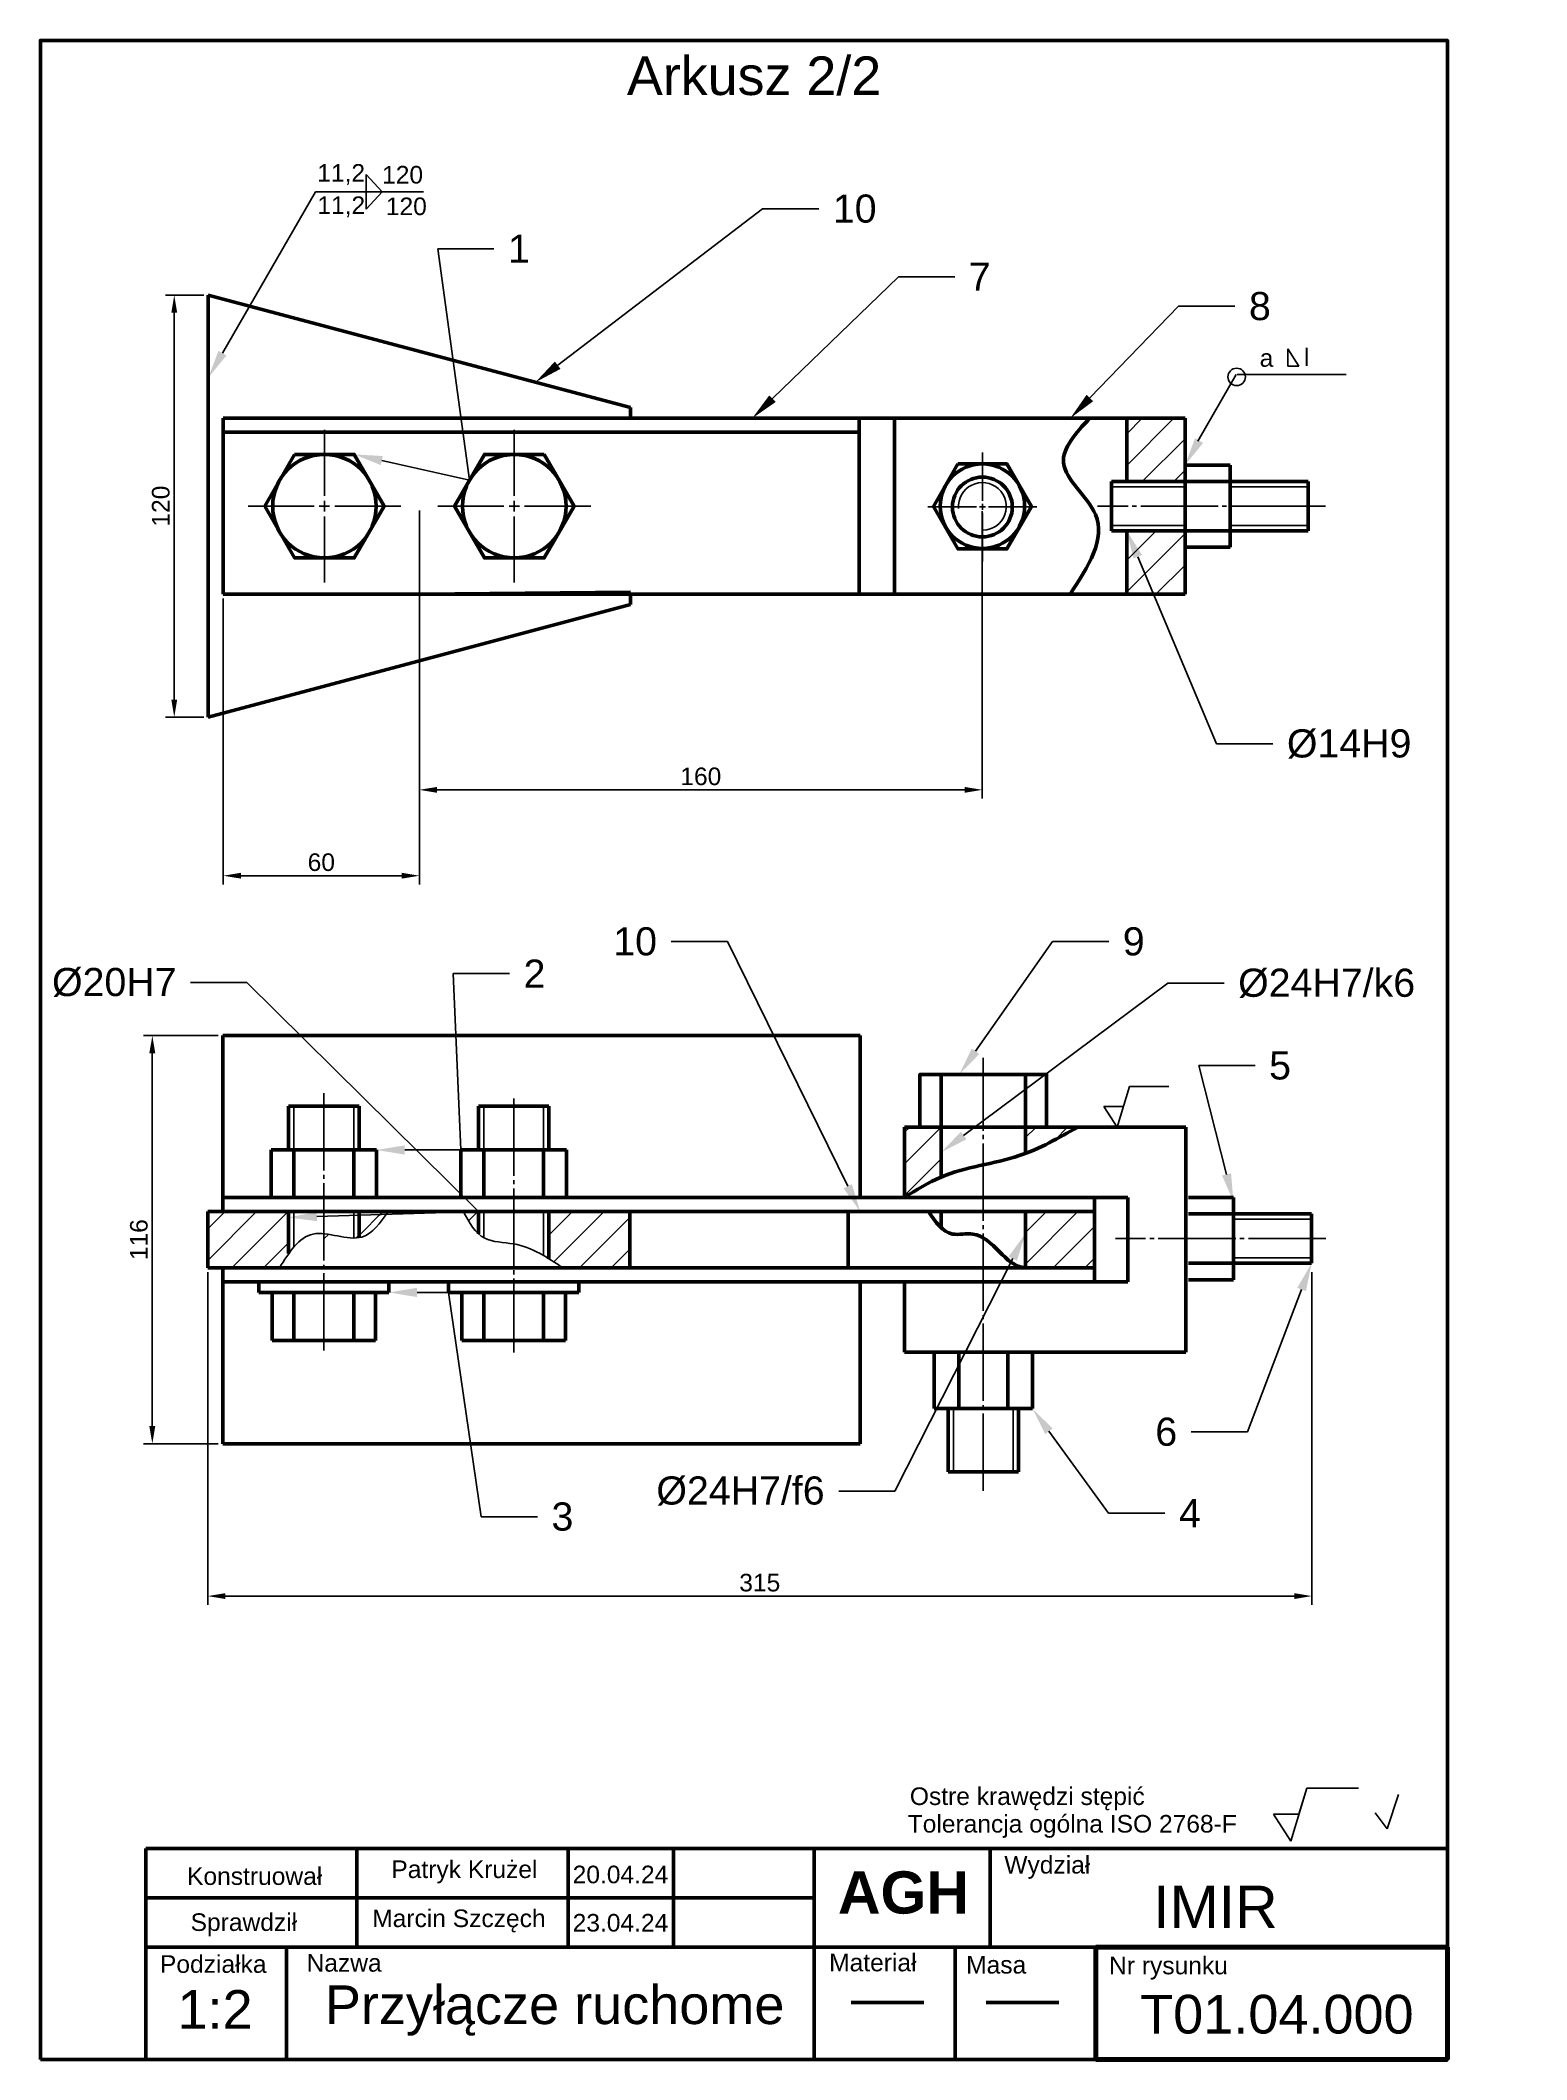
# Paper-space layout 'Układ2' of a CAD drawing. Header units: millimetres. Extents: x 5 to 216, y 5 to 292.
import ezdxf
from ezdxf import colors
from ezdxf.entities.mleader import LeaderData, LeaderLine
from ezdxf.math import Vec2, Vec3

# ---------------------------------------------------------------- set-up
doc = ezdxf.new("R2010")
doc.units = ezdxf.units.MM
doc.linetypes.add('CENTER2', pattern=[28.575, 19.05, -3.175, 3.175, -3.175])
doc.linetypes.add('JIS_08_11', pattern=[12.8, 11, -0.6, 0.6, -0.6])
doc.layers.get('0').update_dxf_attribs({"lineweight": 80})
doc.layers.add('cienka', color=7, linetype='Continuous', lineweight=25)
doc.layers.add('gruba', color=7, linetype='Continuous', lineweight=50)
doc.layers.add('kreska', color=7, linetype='JIS_08_11', plot=False)
doc.layers.add('PDF _Tekst', color=7, linetype='Continuous')
doc.styles.add('PDF F1', font='arial.ttf')
doc.styles.get("Standard").update_dxf_attribs({"font": 'arial.ttf'})
doc.dimstyles.new('ISO-25', dxfattribs={"dimtxt": 2.5, "dimasz": 2.5, "dimexe": 1.25, "dimexo": 0.625, "dimtad": 1, "dimtxsty": 'Standard', "dimcen": 2.5, "dimadec": 0, "dimazin": 0, "dimtfac": 1, "dimtmove": 0, "dimatfit": 3, "dimfxl": 1, "dimarcsym": 0})

# ---------------------------------------------------------------- blocks, each defined once
blk = doc.blocks.new('*D1')
at = {"layer": 'cienka', "color": 0, "lineweight": -2, "transparency": 16777216}
for p, q in [((28.24, 255.8), (22.78, 255.8)), ((24.03, 253.3), (24.03, 198.3)), ((28.24, 195.8), (22.78, 195.8))]:
    blk.add_line(p, q, dxfattribs=at)
at = {"layer": 'cienka', "color": 0, "transparency": 16777216}
for points in [[(23.61, 253.3), (24.44, 253.3), (24.03, 255.8)], [(23.61, 198.3), (24.44, 198.3), (24.03, 195.8)]]:
    blk.add_solid(points, dxfattribs=at)
at = {"layer": 'Defpoints', "color": 0, "transparency": 16777216}
for p in [(28.87, 255.8), (24.03, 195.8), (28.87, 195.8)]:
    blk.add_point(p, dxfattribs=at)
at = {"layer": 'cienka', "color": 0, "transparency": 16777216, "insert": (22.12, 225.8), "char_height": 2.5, "attachment_point": 5, "rotation": 90}
blk.add_mtext('120', dxfattribs=at)
blk = doc.blocks.new('*U3')
at = {"layer": 'kreska', "color": 0, "linetype": 'CENTER2', "transparency": 16777216}
for p, q in [((0, 1.47), (0, 10.86)), ((-10.86, 0), (-1.47, 0)), ((1.47, 0), (10.86, 0)), ((0, -10.86), (0, -1.47))]:
    blk.add_line(p, q, dxfattribs=at)
at = {"layer": 'kreska', "color": 0, "linetype": 'Continuous', "transparency": 16777216}
for p, q in [((-0.74, 0), (0.74, 0)), ((0, -0.74), (0, 0.74))]:
    blk.add_line(p, q, dxfattribs=at)
blk = doc.blocks.new('*U4')
at = {"layer": 'kreska', "color": 0, "linetype": 'CENTER2', "transparency": 16777216}
for p, q in [((0, 1.47), (0, 10.86)), ((-10.86, 0), (-1.47, 0)), ((1.47, 0), (10.86, 0)), ((0, -10.86), (0, -1.47))]:
    blk.add_line(p, q, dxfattribs=at)
at = {"layer": 'kreska', "color": 0, "linetype": 'Continuous', "transparency": 16777216}
for p, q in [((-0.74, 0), (0.74, 0)), ((0, -0.74), (0, 0.74))]:
    blk.add_line(p, q, dxfattribs=at)
blk = doc.blocks.new('*U5')
at = {"layer": 'kreska', "color": 0, "linetype": 'CENTER2', "transparency": 16777216}
for p, q in [((0, 0.85), (0, 7.75)), ((-7.75, 0), (-0.85, 0)), ((0.85, 0), (7.75, 0)), ((0, -7.75), (0, -0.85))]:
    blk.add_line(p, q, dxfattribs=at)
at = {"layer": 'kreska', "color": 0, "linetype": 'Continuous', "transparency": 16777216}
for p, q in [((-0.425, 0), (0.425, 0)), ((0, -0.425), (0, 0.425))]:
    blk.add_line(p, q, dxfattribs=at)
blk = doc.blocks.new('*D14')
at = {"layer": 'cienka', "color": 0, "lineweight": -2, "transparency": 16777216}
for p, q in [((58.87, 225.08), (58.87, 172.02)), ((31, 212.67), (31, 172.02)), ((33.5, 173.27), (56.37, 173.27))]:
    blk.add_line(p, q, dxfattribs=at)
at = {"layer": 'cienka', "color": 0, "transparency": 16777216}
for points in [[(33.5, 173.69), (33.5, 172.86), (31, 173.27)], [(56.37, 173.69), (56.37, 172.86), (58.87, 173.27)]]:
    blk.add_solid(points, dxfattribs=at)
at = {"layer": 'Defpoints', "color": 0, "transparency": 16777216}
for p in [(58.87, 225.7), (31, 213.3), (58.87, 173.27)]:
    blk.add_point(p, dxfattribs=at)
at = {"layer": 'cienka', "color": 0, "transparency": 16777216, "insert": (44.93, 175.18), "char_height": 2.5, "attachment_point": 5}
blk.add_mtext('60', dxfattribs=at)
blk = doc.blocks.new('*D15')
at = {"layer": 'cienka', "color": 0, "lineweight": -2, "transparency": 16777216}
for p, q in [((58.87, 225.17), (58.87, 184.23)), ((138.87, 225.07), (138.87, 184.23)), ((61.37, 185.48), (136.37, 185.48))]:
    blk.add_line(p, q, dxfattribs=at)
at = {"layer": 'cienka', "color": 0, "transparency": 16777216}
for points in [[(61.37, 185.89), (61.37, 185.06), (58.87, 185.48)], [(136.37, 185.89), (136.37, 185.06), (138.87, 185.48)]]:
    blk.add_solid(points, dxfattribs=at)
at = {"layer": 'Defpoints', "color": 0, "transparency": 16777216}
for p in [(58.87, 225.8), (138.87, 225.7), (138.87, 185.48)]:
    blk.add_point(p, dxfattribs=at)
at = {"layer": 'cienka', "color": 0, "transparency": 16777216, "insert": (98.87, 187.38), "char_height": 2.5, "attachment_point": 5}
blk.add_mtext('160', dxfattribs=at)
blk = doc.blocks.new('*D16')
at = {"layer": 'cienka', "color": 0, "lineweight": -2, "transparency": 16777216}
for p, q in [((28.78, 116.91), (28.78, 69.63)), ((185.72, 116.91), (185.72, 69.63)), ((31.28, 70.88), (183.22, 70.88))]:
    blk.add_line(p, q, dxfattribs=at)
at = {"layer": 'cienka', "color": 0, "transparency": 16777216}
for points in [[(31.28, 71.3), (31.28, 70.47), (28.78, 70.88)], [(183.22, 71.3), (183.22, 70.47), (185.72, 70.88)]]:
    blk.add_solid(points, dxfattribs=at)
at = {"layer": 'Defpoints', "color": 0, "transparency": 16777216}
for p in [(28.78, 117.54), (185.72, 117.54), (185.72, 70.88)]:
    blk.add_point(p, dxfattribs=at)
at = {"layer": 'cienka', "color": 0, "transparency": 16777216, "insert": (107.25, 72.78), "char_height": 2.5, "attachment_point": 5}
blk.add_mtext('315', dxfattribs=at)
blk = doc.blocks.new('*D17')
at = {"layer": 'cienka', "color": 0, "lineweight": -2, "transparency": 16777216}
for p, q in [((30.28, 150.54), (19.66, 150.54)), ((20.91, 148.04), (20.91, 95.04)), ((30.28, 92.54), (19.66, 92.54))]:
    blk.add_line(p, q, dxfattribs=at)
at = {"layer": 'cienka', "color": 0, "transparency": 16777216}
for points in [[(20.49, 148.04), (21.33, 148.04), (20.91, 150.54)], [(20.49, 95.04), (21.33, 95.04), (20.91, 92.54)]]:
    blk.add_solid(points, dxfattribs=at)
at = {"layer": 'Defpoints', "color": 0, "transparency": 16777216}
for p in [(30.91, 150.54), (20.91, 92.54), (30.91, 92.54)]:
    blk.add_point(p, dxfattribs=at)
at = {"layer": 'cienka', "color": 0, "transparency": 16777216, "insert": (19.01, 121.54), "char_height": 2.5, "attachment_point": 5, "rotation": 90}
blk.add_mtext('116', dxfattribs=at)

psp = doc.layouts.new('Układ2')

# ---------------------------------------------------------------- hatches: boundary and pattern name
at = {"layer": 'cienka'}
h = psp.add_hatch(dxfattribs=at)
h.set_pattern_fill('ANSI31', color=256)
h.set_pattern_definition([(45, (-14.6056, -14.2653), (-2.245064, 2.245064), [])])
h.paths.add_polyline_path([(167.692, 238.298), (159.412, 238.298), (159.412, 229.298), (165.192, 229.298), (167.692, 229.298), (167.692, 231.648)])
h.paths.add_polyline_path([(167.692, 219.948), (167.692, 222.298), (159.412, 222.298), (159.412, 213.298), (167.692, 213.298)])
h = psp.add_hatch(dxfattribs=at)
h.set_pattern_fill('ANSI31', color=256)
edge = h.paths.add_edge_path()
edge.add_line((133.023, 137.539), (127.823, 137.539))
edge.add_line((127.823, 137.539), (127.823, 127.539))
edge.add_spline(control_points=[(127.823, 127.539), (129.515, 128.608), (131.208, 129.678), (133.023, 130.444)], knot_values=[0, 0, 0, 0, 5.9563962, 5.9563962, 5.9563962, 5.9563962], degree=3, periodic=0)
edge.add_line((133.023, 130.444), (133.023, 137.539))
h.paths.add_polyline_path([(154.83, 125.539), (145.023, 125.539), (145.023, 117.539), (154.83, 117.539)])
edge = h.paths.add_edge_path()
edge.add_spline(control_points=[(145.023, 133.805), (147.597, 134.779), (150.015, 136.159), (152.433, 137.539)], knot_values=[18.4238949, 18.4238949, 18.4238949, 18.4238949, 26.7114997, 26.7114997, 26.7114997, 26.7114997], degree=3, periodic=0)
edge.add_line((152.433, 137.539), (145.023, 137.539))
edge.add_line((145.023, 137.539), (145.023, 133.805))
h = psp.add_hatch(dxfattribs=at)
h.set_pattern_fill('ANSI31', color=256)
edge = h.paths.add_edge_path()
edge.add_line((28.782, 125.539), (28.782, 117.539))
edge.add_line((28.782, 117.539), (38.991, 117.539))
edge.add_spline(control_points=[(38.991, 117.539), (40.357, 119.731), (43.123, 124.171), (50.744, 120.248), (53.322, 123.952), (54.427, 125.539)], knot_values=[0, 0, 0, 0, 6.76747, 13.7065906, 18.9107953, 18.9107953, 18.9107953, 18.9107953], degree=3, periodic=0)
edge.add_line((40.288, 119.534), (40.288, 125.539))
edge.add_line((40.288, 125.539), (37.602, 125.539))
edge.add_line((37.602, 125.539), (28.782, 125.539))
edge = h.paths.add_edge_path()
edge.add_spline(control_points=[(50.288, 121.831), (50.424, 121.853), (52.123, 122.23), (53.322, 123.952), (54.427, 125.539)], knot_values=[0, 0, 0, 0, 0.4418981, 5.6461028, 5.6461028, 5.6461028, 5.6461028], degree=3, periodic=0)
edge.add_line((54.427, 125.539), (50.288, 125.539))
edge.add_line((50.288, 125.539), (50.288, 121.831))
h = psp.add_hatch(dxfattribs=at)
h.set_pattern_fill('ANSI31', color=256)
edge = h.paths.add_edge_path()
edge.add_line((50.288, 125.539), (50.288, 121.831))
edge.add_spline(control_points=[(50.288, 121.831), (50.424, 121.853), (52.123, 122.23), (53.322, 123.952), (54.427, 125.539)], knot_values=[0, 0, 0, 0, 0.4418981, 5.6461028, 5.6461028, 5.6461028, 5.6461028], degree=3, periodic=0)
edge.add_line((54.427, 125.539), (50.288, 125.539))
h = psp.add_hatch(dxfattribs=at)
h.set_pattern_fill('ANSI31', color=256)
edge = h.paths.add_edge_path()
edge.add_spline(control_points=[(65.082, 125.539), (65.739, 124.356), (66.395, 123.173), (67.275, 122.372)], knot_values=[0, 0, 0, 0, 3.7310905, 3.7310905, 3.7310905, 3.7310905], degree=3, periodic=0)
edge.add_line((67.275, 122.372), (67.275, 125.539))
edge.add_line((67.275, 125.539), (65.082, 125.539))
h = psp.add_hatch(dxfattribs=at)
h.set_pattern_fill('ANSI31', color=256)
edge = h.paths.add_edge_path()
edge.add_line((77.275, 125.539), (77.275, 118.829))
edge.add_spline(control_points=[(77.275, 118.829), (77.943, 118.417), (78.599, 117.978), (79.255, 117.539)], knot_values=[14.5070109, 14.5070109, 14.5070109, 14.5070109, 16.8381781, 16.8381781, 16.8381781, 16.8381781], degree=3, periodic=0)
edge.add_line((79.255, 117.539), (81.602, 117.539))
edge.add_line((81.602, 117.539), (88.782, 117.539))
edge.add_line((88.782, 117.539), (88.782, 125.539))
edge.add_line((88.782, 125.539), (77.275, 125.539))

# ---------------------------------------------------------------- linework, layer by layer
for p, q in [((155, 21), (155, 5)), ((155, 21), (155, 5)), ((205, 21), (155, 21)), ((205, 5), (205, 21)), ((155, 5), (205, 5))]:
    psp.add_line(p, q)
for p, q in [((51.287, 272.93), (51.287, 270.472)), ((53.573, 270.472), (51.287, 272.93)), ((44.106, 270.472), (59.461, 270.472)), ((51.287, 268.014), (51.287, 270.472)), ((53.573, 270.472), (51.287, 268.014)), ((183.863, 245.684), (182.305, 248.148)), ((182.305, 248.148), (182.305, 245.684)), ((182.305, 245.684), (183.863, 245.684)), ((167.692, 228.548), (157.248, 228.548)), ((174.092, 228.548), (185.192, 228.548)), ((167.692, 223.048), (157.248, 223.048)), ((174.092, 223.048), (185.192, 223.048)), ((159.779, 143.306), (158.048, 137.539)), ((159.779, 143.306), (165.411, 143.306)), ((41.038, 140.539), (41.038, 134.289)), ((49.538, 140.539), (49.538, 134.289)), ((68.025, 140.539), (68.025, 134.289)), ((76.525, 140.539), (76.525, 134.289)), ((158.048, 137.539), (156.154, 140.464)), ((156.154, 140.464), (158.934, 140.464)), ((41.042, 125.539), (41.042, 120.54)), ((49.535, 125.539), (49.535, 121.775)), ((68.025, 125.539), (68.025, 121.847)), ((76.525, 125.539), (76.525, 119.276)), ((174.584, 124.446), (185.684, 124.446)), ((174.584, 118.946), (185.684, 118.946)), ((134.773, 88.539), (134.773, 97.539)), ((143.273, 88.539), (143.273, 97.539)), ((134.023, 88.539), (134.773, 88.539)), ((144.023, 88.539), (143.273, 88.539)), ((184.988, 43.573), (182.73, 36.051)), ((183.886, 39.865), (184.988, 43.573)), ((184.988, 43.573), (192.334, 43.573)), ((196.408, 37.807), (198.036, 42.687)), ((182.73, 36.051), (180.261, 39.865)), ((180.261, 39.865), (183.886, 39.865)), ((194.704, 40.053), (196.408, 37.807))]:
    psp.add_line(p, q, dxfattribs=at)
at = {"layer": 'cienka', "linetype": 'ByBlock', "lineweight": -2}
psp.add_line((175.124, 244.53), (190.593, 244.53), dxfattribs=at)
psp.add_lwpolyline([(169.499, 235.058), (174.964, 244.53)], dxfattribs=at)
at = {"layer": 'cienka'}
psp.add_circle((175.034, 244.169), 1.241, dxfattribs=at)
psp.add_arc((138.896, 225.762), 3.391, 271.77844, 184.75142, dxfattribs=at)
for points in [[(54.427, 125.539), (50.687, 121.92), (43.761, 122.34), (38.991, 117.539)], [(65.082, 125.539), (68.151, 121.755), (72.275, 120.934), (79.255, 117.539)]]:
    psp.add_spline(points, degree=3, dxfattribs=at)
psp.add_solid([(170.268, 234.78), (167.692, 231.648), (169.113, 235.446)], dxfattribs=at)
at = {"layer": 'gruba'}
for p, q in [((28.869, 255.798), (28.869, 195.798)), ((88.869, 239.798), (28.869, 255.798)), ((30.997, 213.298), (30.997, 238.298)), ((30.997, 238.298), (37.69, 238.298)), ((142.69, 238.298), (37.69, 238.298)), ((81.69, 238.298), (64.19, 238.298)), ((81.69, 238.298), (97.69, 238.298)), ((88.869, 239.798), (88.869, 238.298)), ((167.692, 238.298), (97.69, 238.298)), ((121.392, 213.298), (121.392, 238.298)), ((167.692, 238.298), (126.392, 238.298)), ((126.392, 238.298), (126.392, 213.298)), ((167.692, 238.298), (157.248, 238.298)), ((159.412, 229.298), (159.412, 238.298)), ((167.692, 231.648), (167.692, 238.298)), ((30.997, 236.298), (121.392, 236.298)), ((174.092, 231.648), (167.692, 231.648)), ((167.692, 231.648), (167.692, 219.948)), ((170.892, 231.648), (170.892, 231.648)), ((174.092, 225.798), (174.092, 231.648)), ((174.092, 231.648), (174.092, 219.948)), ((174.092, 225.798), (174.092, 231.048)), ((157.248, 229.298), (165.192, 229.298)), ((157.248, 229.298), (157.248, 222.298)), ((167.692, 229.298), (162.692, 229.298)), ((162.692, 229.298), (185.192, 229.298)), ((167.692, 229.298), (163.692, 229.298)), ((167.692, 229.298), (174.092, 229.298)), ((167.692, 229.298), (167.692, 228.548)), ((174.092, 229.298), (174.092, 222.298)), ((174.092, 229.298), (174.092, 228.548)), ((185.192, 229.298), (185.192, 222.298)), ((174.092, 225.798), (174.092, 220.548)), ((157.248, 222.298), (167.692, 222.298)), ((159.412, 222.298), (159.412, 213.298)), ((167.692, 222.298), (167.692, 223.048)), ((174.092, 222.298), (167.692, 222.298)), ((174.092, 222.298), (174.092, 223.048)), ((185.192, 222.298), (174.092, 222.298)), ((167.692, 219.948), (174.092, 219.948)), ((167.692, 219.948), (167.692, 213.298)), ((30.997, 213.298), (88.869, 213.298)), ((30.997, 213.298), (58.869, 213.298)), ((30.997, 213.298), (88.869, 213.298)), ((167.692, 213.298), (30.997, 213.298)), ((30.997, 213.298), (58.869, 213.298)), ((37.69, 213.298), (64.19, 213.298)), ((58.869, 213.298), (53.869, 213.298)), ((58.869, 213.298), (88.868, 213.594)), ((64.19, 213.298), (81.69, 213.298)), ((81.69, 213.298), (167.692, 213.298)), ((88.869, 211.798), (88.869, 213.298)), ((126.392, 213.298), (121.392, 213.298)), ((151.392, 213.298), (167.692, 213.298)), ((88.869, 211.798), (28.869, 195.798)), ((30.91, 125.539), (30.91, 150.539)), ((30.91, 150.539), (37.602, 150.539)), ((37.602, 150.539), (121.523, 150.539)), ((121.523, 127.539), (121.523, 150.539)), ((45.288, 140.539), (40.288, 140.539)), ((40.288, 140.539), (40.288, 134.289)), ((40.288, 140.539), (41.038, 140.539)), ((45.288, 140.539), (50.288, 140.539)), ((45.288, 140.539), (50.288, 140.539)), ((50.288, 140.539), (50.288, 134.289)), ((72.275, 140.539), (67.275, 140.539)), ((72.275, 140.539), (67.275, 140.539)), ((67.275, 140.539), (67.275, 134.289)), ((72.275, 140.539), (77.275, 140.539)), ((77.275, 140.539), (76.525, 140.539)), ((77.275, 140.539), (77.275, 134.289)), ((167.823, 137.539), (127.823, 137.539)), ((127.823, 137.539), (127.823, 127.539)), ((133.023, 137.539), (130.023, 137.539)), ((133.023, 137.539), (164.86, 137.539)), ((133.023, 137.539), (167.823, 137.539)), ((133.023, 137.539), (133.023, 130.444)), ((145.023, 137.539), (145.023, 133.805)), ((167.823, 137.539), (167.823, 105.539)), ((37.788, 127.539), (37.788, 134.289)), ((37.788, 134.289), (52.788, 134.289)), ((41.042, 127.539), (41.042, 134.289)), ((49.535, 127.539), (49.535, 134.289)), ((52.788, 134.289), (52.788, 127.539)), ((79.775, 134.289), (64.775, 134.289)), ((64.775, 134.289), (64.775, 127.539)), ((68.028, 127.539), (68.028, 134.289)), ((76.522, 127.539), (76.522, 134.289)), ((79.775, 127.539), (79.775, 134.289)), ((30.91, 127.539), (154.102, 127.539)), ((45.288, 127.539), (37.788, 127.539)), ((48.926, 127.539), (43.926, 127.539)), ((48.926, 127.539), (58.176, 127.539)), ((68.514, 127.539), (59.264, 127.539)), ((68.637, 127.539), (59.387, 127.539)), ((68.637, 127.539), (73.637, 127.539)), ((72.275, 127.539), (79.775, 127.539)), ((133.023, 127.539), (145.023, 127.539)), ((154.83, 127.539), (145.023, 127.539)), ((154.83, 125.539), (154.83, 127.539)), ((159.543, 127.539), (154.83, 127.539)), ((159.543, 127.539), (159.543, 115.539)), ((159.543, 115.539), (159.543, 127.539)), ((174.584, 127.546), (168.184, 127.546)), ((171.384, 127.546), (171.384, 127.546)), ((174.584, 121.696), (174.584, 127.546)), ((174.584, 127.546), (174.584, 115.846)), ((174.584, 121.696), (174.584, 126.946)), ((28.782, 125.539), (88.782, 125.539)), ((28.782, 117.539), (28.782, 125.539)), ((154.83, 125.539), (28.782, 125.539)), ((40.288, 125.539), (40.288, 119.56)), ((50.288, 125.539), (50.288, 121.831)), ((67.275, 125.539), (67.275, 122.372)), ((77.275, 125.539), (77.275, 118.829)), ((88.782, 125.539), (88.782, 117.539)), ((119.83, 117.539), (119.83, 125.539)), ((121.523, 125.539), (145.023, 125.539)), ((133.023, 125.539), (133.023, 123.248)), ((145.023, 125.539), (140.814, 125.539)), ((145.023, 125.539), (154.83, 125.539)), ((145.023, 125.539), (145.023, 117.539)), ((154.83, 125.539), (154.83, 117.539)), ((168.184, 125.196), (174.584, 125.196)), ((174.584, 125.196), (174.584, 118.196)), ((174.584, 125.196), (174.584, 124.446)), ((185.684, 125.196), (174.584, 125.196)), ((185.684, 125.196), (185.684, 118.196)), ((174.584, 121.696), (174.584, 116.446)), ((174.584, 118.196), (168.184, 118.196)), ((174.584, 118.196), (174.584, 118.946)), ((185.684, 118.196), (174.584, 118.196)), ((81.602, 117.539), (28.782, 117.539)), ((30.91, 92.539), (30.91, 117.539)), ((30.91, 115.539), (142.602, 115.539)), ((36.038, 115.376), (36.038, 114.039)), ((41.571, 115.539), (56.282, 115.539)), ((54.538, 114.039), (54.538, 115.376)), ((63.025, 114.039), (63.025, 115.376)), ((81.525, 115.376), (81.525, 114.039)), ((142.602, 117.539), (81.602, 117.539)), ((121.523, 115.539), (121.523, 92.539)), ((127.823, 115.539), (127.823, 105.539)), ((154.83, 115.539), (132.836, 115.539)), ((145.023, 117.539), (133.023, 117.539)), ((145.023, 117.539), (154.83, 117.539)), ((154.83, 117.539), (154.83, 115.539)), ((154.83, 115.539), (159.543, 115.539)), ((168.184, 115.846), (174.584, 115.846)), ((54.538, 114.039), (36.038, 114.039)), ((37.933, 107.227), (37.933, 113.727)), ((41.042, 113.727), (41.042, 107.227)), ((45.288, 114.039), (45.288, 114.039)), ((45.288, 114.039), (54.538, 114.039)), ((49.535, 107.227), (49.535, 113.727)), ((52.644, 113.727), (52.644, 107.227)), ((72.275, 114.039), (63.025, 114.039)), ((63.025, 114.039), (81.525, 114.039)), ((64.92, 113.727), (64.92, 107.227)), ((68.028, 107.227), (68.028, 113.727)), ((72.275, 114.039), (72.275, 114.039)), ((76.522, 113.727), (76.522, 107.227)), ((79.63, 107.227), (79.63, 113.727)), ((37.933, 107.227), (52.644, 107.227)), ((41.042, 107.227), (49.535, 107.227)), ((64.92, 107.227), (79.63, 107.227)), ((127.823, 105.539), (135.542, 105.539)), ((139.023, 105.539), (132.057, 105.539)), ((132.057, 105.539), (132.057, 97.539)), ((133.023, 105.539), (167.823, 105.539)), ((134.023, 105.539), (144.172, 105.539)), ((135.542, 105.539), (135.542, 97.539)), ((142.512, 105.539), (142.512, 97.539)), ((145.997, 105.539), (145.997, 97.539)), ((132.057, 97.539), (145.997, 97.539)), ((134.023, 97.539), (134.023, 88.539)), ((144.023, 88.539), (144.023, 97.539)), ((37.602, 92.539), (30.91, 92.539)), ((37.602, 92.539), (121.523, 92.539)), ((134.023, 88.539), (139.023, 88.539)), ((134.023, 88.539), (139.023, 88.539)), ((20, 28), (20, 35)), ((20, 35), (115, 35)), ((50, 28), (50, 35)), ((50, 35), (80, 35)), ((80, 35), (80, 28)), ((95, 28), (95, 35)), ((140, 35), (115, 35)), ((115, 35), (115, 28)), ((140, 21), (140, 35)), ((140, 35), (205, 35)), ((20, 21), (20, 28)), ((20, 28), (50, 28)), ((50, 28), (50, 21)), ((80, 28), (50, 28)), ((50, 28), (65, 28)), ((80, 21), (80, 28)), ((80, 28), (95, 28)), ((80, 28), (95, 28)), ((95, 28), (95, 21)), ((115, 28), (95, 28)), ((115, 21), (115, 28)), ((20, 5), (20, 21)), ((20, 21), (205, 21)), ((40, 5), (40, 21)), ((40, 21), (115, 21)), ((50, 21), (80, 21)), ((95, 21), (115, 21)), ((115, 21), (115, 5)), ((115, 21), (140, 21)), ((135, 5), (135, 21)), ((135, 21), (155, 21)), ((205, 21), (205, 5)), ((120.257, 13.107), (130.55, 13.107)), ((149.743, 13.107), (139.45, 13.107)), ((205, 5), (20, 5)), ((20, 5), (40, 5)), ((115, 5), (135, 5)), ((205, 5), (155, 5))]:
    psp.add_line(p, q, dxfattribs=at)
for points in [[(5, 5), (205, 5), (205, 292), (5, 292)], [(41.129, 233.154), (36.882, 225.798), (41.129, 218.443), (49.622, 218.443), (53.869, 225.798), (49.622, 233.154)], [(76.609, 233.154), (80.856, 225.798), (76.609, 218.443), (68.116, 218.443), (63.869, 225.798), (68.116, 233.154)], [(135.411, 231.798), (131.926, 225.762), (135.411, 219.726), (142.381, 219.726), (145.866, 225.762), (142.381, 231.798)]]:
    psp.add_lwpolyline(points, close=True, dxfattribs=at)
for points in [[(139.023, 137.539), (148.023, 137.539), (148.023, 145.039), (145.023, 145.039), (142.023, 145.039), (133.023, 145.039), (130.023, 145.039), (130.023, 137.539), (133.023, 137.539)], [(133.023, 145.039), (133.023, 137.539)], [(133.023, 137.539), (133.023, 145.039), (145.023, 145.039)], [(145.023, 145.039), (145.023, 137.539)], [(121.523, 117.539), (133.023, 117.539)], [(142.602, 115.539), (154.102, 115.539)], [(134.023, 88.539), (144.023, 88.539)]]:
    psp.add_lwpolyline(points, dxfattribs=at)
for centre, radius in [((45.376, 225.798), 7.355), ((72.362, 225.798), 7.355), ((138.892, 225.798), 6), ((138.892, 225.798), 6), ((138.892, 225.798), 6), ((138.892, 225.682), 4.25)]:
    psp.add_circle(centre, radius, dxfattribs=at)
for points in [[(151.392, 213.298), (154.955, 224.629), (150.417, 231.951), (154.135, 238.298)], [(127.823, 127.539), (133.023, 130.444), (144.134, 133.488), (152.433, 137.539)], [(131.234, 125.539), (134.658, 122.346), (137.537, 122.346), (145.023, 117.539), (145.553, 117.539)]]:
    psp.add_spline(points, degree=3, dxfattribs=at)
at = {"layer": 'kreska'}
for p, q in [((185.192, 229.298), (185.192, 225.798)), ((185.192, 225.798), (155.26, 225.798)), ((185.192, 225.798), (187.645, 225.798)), ((139.023, 85.826), (139.023, 147.4)), ((45.288, 142.366), (45.288, 105.37)), ((72.275, 141.609), (72.275, 105.49)), ((185.684, 125.196), (185.684, 118.196)), ((187.698, 121.696), (157.807, 121.696)), ((185.684, 118.196), (185.684, 121.696))]:
    psp.add_line(p, q, dxfattribs=at)

# ---------------------------------------------------------------- block references
at = {"layer": 'kreska', "linetype": 'CENTER2'}
for name, p in [('*U3', (45.376, 225.798)), ('*U4', (72.362, 225.798)), ('*U5', (138.892, 225.682))]:
    psp.add_blockref(name, p, dxfattribs=at)

# ---------------------------------------------------------------- texts
at = {"layer": 'cienka', "char_height": 2.5, "attachment_point": 1}
for s, width, heights, insert in [('11,2 ', 8.49149, [3.436], (44.351, 274.414)), ('120', 5.26497, [0], (53.568, 274.156)), ('11,2 ', 8.49149, [3.436], (44.365, 269.821)), ('120', 5.26497, [0], (54.1, 269.666)), ('a ', 8.49149, [3.436], (178.303, 248.111)), ('l', 5.26497, [0], (184.587, 248.214))]:
    psp.add_mtext_dynamic_manual_height_columns(s, width=width, gutter_width=12.5, heights=heights, dxfattribs=dict(at, insert=insert))
at = {"layer": 'gruba'}
for s, width, heights, insert, char_height, attachment_point in [('Ostre krawędzi stępić', 90.72805, [0], (128.584, 43.689), 2.5, 1), ('Tolerancja ogólna ISO 2768-F   ', 90.72805, [0], (128.275, 39.772), 2.5, 1), ('\\pxsm1,qc;Konstruował^I', 30, [0], (35.455, 29.794), 2.5, 8), ('\\pxqc;Patryk Krużel\\P\\pq*;^I', 30, [0], (65.27, 29.597), 2.5, 5), ('20.04.24', 15, [0], (80.656, 32.566), 2.5, 1), ('{\\fArial|b1|i0|c238|p34;AGH}', 24.66692, [9.575], (118.361, 31.756), 6, 1), ('Wydział', 23.59631, [0], (142.007, 33.945), 2.5, 1), ('\\pxtr1,r5;IMIR', 41.7203, [0], (163.174, 29.719), 6, 1), ('Sprawdził', 30, [0], (26.354, 25.788), 2.5, 1), ('Marcin Szczęch', 30, [7], (52.165, 26.336), 2.5, 1), ('23.04.24', 15, [0], (80.656, 25.706), 2.5, 1), ('Materiał', 12.62321, [0], (117.112, 20.05), 2.5, 1), ('Podziałka', 13.19383, [0], (21.999, 19.835), 2.5, 1), ('Nazwa', 30.66581, [0], (42.831, 20.001), 2.5, 1), ('Masa', 17.60453, [0], (136.584, 19.733), 2.5, 1), ('Nr rysunku', 31.24604, [0], (156.901, 19.628), 2.5, 1), ('1:2', 20, [0], (24.485, 14.882), 5.5, 1), ('Przyłącze ruchome', 66.24598, [0], (45.433, 15.55), 5.5, 1), ('T01.04.000', 41.27595, [0], (161.317, 14.207), 5.5, 1)]:
    psp.add_mtext_dynamic_manual_height_columns(s, width=width, gutter_width=12.5, heights=heights, dxfattribs=dict(at, insert=insert, char_height=char_height, attachment_point=attachment_point))
at = {"layer": 'PDF _Tekst', "insert": (88.364, 286.936), "char_height": 5.4787, "attachment_point": 4, "style": 'PDF F1'}
psp.add_mtext('Arkusz 2/2', dxfattribs=at)

# ---------------------------------------------------------------- dimensions: what is measured, and where the dimension line sits
at = {"layer": 'cienka'}
for base, p1, p2, text, picture, middle in [((24.025, 195.798), (28.869, 255.798), (28.869, 195.798), '120', '*D1', (22.124, 225.798)), ((20.91, 92.539), (30.91, 150.539), (30.91, 92.539), '116', '*D17', (19.008, 121.539))]:
    dim = psp.add_linear_dim(base=base, p1=p1, p2=p2, angle=90, text=text, dimstyle='ISO-25', dxfattribs=at)
    dim.commit()
    dim.dimension.update_dxf_attribs({"geometry": picture, "text_midpoint": middle})
for base, p1, p2, text, picture, middle in [((58.869, 173.275), (30.997, 213.298), (58.869, 225.702), '60', '*D14', (44.933, 175.176)), ((185.718, 70.882), (28.782, 117.539), (185.718, 117.539), '315', '*D16', (107.25, 72.784))]:
    dim = psp.add_linear_dim(base=base, p1=p1, p2=p2, text=text, dimstyle='ISO-25', dxfattribs=at)
    dim.commit()
    dim.dimension.update_dxf_attribs({"geometry": picture, "text_midpoint": middle})
dim = psp.add_linear_dim(base=(138.869, 185.477), p1=(58.869, 225.798), p2=(138.869, 225.699), text='160', dimstyle='ISO-25', dxfattribs=at)
dim.commit()
dim.dimension.update_dxf_attribs({"geometry": '*D15', "text_midpoint": (98.869, 185.477), "dimtype": 160})

# ---------------------------------------------------------------- leaders
ml = psp.add_multileader_mtext('Standard', dxfattribs=at)
ml.set_content('', color=256)
ml.set_leader_properties()
ml.build(insert=Vec2(0, 0))
ctx = ml.context
ctx.base_point, ctx.plane_origin = Vec3(52.106, 270.472), Vec3(28.869, 244.066)
notes = []
notes.append((ctx, [(0, (1, 1, 0), (44.106, 270.472), (1, 0), 8, [(0, [(28.869, 244.066)], 0, [])])]))
ctx.mtext.insert, ctx.mtext.flow_direction = Vec3(54.106, 272.472), 5
ml = psp.add_multileader_mtext('Standard', dxfattribs=at)
ml.set_content('10', color=256)
ml.set_leader_properties()
ml.build(insert=Vec2(0, 0))
ctx = ml.context
ctx.base_point, ctx.plane_origin = Vec3(115.638, 268.061), Vec3(75.351, 243.403)
notes.append((ctx, [(0, (1, 1, 0), (107.638, 268.061), (1, 0), 8, [(0, [(75.351, 243.403)], 0, [])])]))
ctx.mtext.insert, ctx.mtext.flow_direction = Vec3(117.638, 270.095), 5
ml = psp.add_multileader_mtext('Standard', dxfattribs=at)
ml.set_content('1', color=256)
ml.set_leader_properties()
ml.build(insert=Vec2(0, 0))
ctx = ml.context
ctx.base_point, ctx.plane_origin = Vec3(69.472, 262.395), Vec3(49.622, 233.154)
notes.append((ctx, [(0, (1, 1, 0), (61.472, 262.395), (1, 0), 8, [(1, [(49.622, 233.154), (65.992, 229.476)], 0, [])])]))
ctx.mtext.insert, ctx.mtext.flow_direction = Vec3(71.472, 264.395), 5
ml = psp.add_multileader_mtext('Standard', dxfattribs=at)
ml.set_content('7', color=256)
ml.set_leader_properties()
ml.build(insert=Vec2(0, 0))
ctx = ml.context
ctx.base_point, ctx.plane_origin = Vec3(134.961, 258.404), Vec3(106.798, 238.298)
notes.append((ctx, [(0, (1, 1, 0), (126.961, 258.404), (1, 0), 8, [(0, [(106.191, 238.298)], 0, [])])]))
ctx.mtext.insert, ctx.mtext.flow_direction = Vec3(136.961, 260.404), 5
ml = psp.add_multileader_mtext('Standard', dxfattribs=at)
ml.set_content('8', color=256)
ml.set_leader_properties()
ml.build(insert=Vec2(0, 0))
ctx = ml.context
ctx.base_point, ctx.plane_origin = Vec3(174.783, 254.205), Vec3(151.392, 238.298)
notes.append((ctx, [(0, (1, 1, 0), (166.783, 254.205), (1, 0), 8, [(0, [(151.392, 238.298)], 0, [])])]))
ctx.mtext.insert, ctx.mtext.flow_direction = Vec3(176.783, 256.239), 5
ml = psp.add_multileader_mtext('Standard', dxfattribs=at)
ml.set_content('10', color=256)
ml.set_leader_properties()
ml.build(insert=Vec2(0, 0))
ctx = ml.context
ctx.base_point, ctx.plane_origin = Vec3(85.304, 163.912), Vec3(125.328, 125.539)
ctx.text_align_type = 2
notes.append((ctx, [(0, (1, 1, 0), (102.644, 163.912), (-1, 0), 8, [(0, [(121.523, 125.539)], 0, [])])]))
ctx.mtext.insert, ctx.mtext.alignment, ctx.mtext.flow_direction = Vec3(92.644, 165.946), 3, 5
ml = psp.add_multileader_mtext('Standard', dxfattribs=at)
ml.set_content('9', color=256)
ml.set_leader_properties()
ml.build(insert=Vec2(0, 0))
ctx = ml.context
ctx.base_point, ctx.plane_origin = Vec3(156.852, 163.912), Vec3(135.619, 145.039)
notes.append((ctx, [(0, (1, 1, 0), (148.852, 163.912), (1, 0), 8, [(0, [(135.619, 145.039)], 0, [])])]))
ctx.mtext.insert, ctx.mtext.flow_direction = Vec3(158.852, 165.946), 5
ml = psp.add_multileader_mtext('Standard', dxfattribs=at)
ml.set_content('2\\P^I', color=256)
ml.set_leader_properties()
ml.build(insert=Vec2(0, 0))
ctx = ml.context
ctx.base_point, ctx.plane_origin = Vec3(71.681, 159.353), Vec3(52.788, 134.289)
notes.append((ctx, [(0, (1, 1, 0), (63.681, 159.353), (1, 0), 8, [(1, [(52.788, 134.289), (64.775, 134.289)], 0, [])])]))
ctx.mtext.insert, ctx.mtext.flow_direction = Vec3(73.681, 161.353), 5
ml = psp.add_multileader_mtext('Standard', dxfattribs=at)
ml.set_content('%%C20H7', color=256)
ml.set_leader_properties()
ml.build(insert=Vec2(0, 0))
ctx = ml.context
ctx.base_point, ctx.plane_origin = Vec3(5.131, 158.082), Vec3(40.851, 124.704)
ctx.text_align_type = 2
notes.append((ctx, [(0, (1, 1, 0), (34.356, 158.082), (-1, 0), 8, [(1, [(40.288, 124.704), (67.275, 125.539)], 0, [])])]))
ctx.mtext.insert, ctx.mtext.alignment, ctx.mtext.flow_direction = Vec3(24.356, 160.162), 3, 5
ml = psp.add_multileader_mtext('Standard', dxfattribs=at)
ml.set_content('%%C24H7/k6', color=256)
ml.set_leader_properties()
ml.build(insert=Vec2(0, 0))
ctx = ml.context
ctx.base_point, ctx.plane_origin = Vec3(173.244, 157.98), Vec3(133.023, 133.949)
notes.append((ctx, [(0, (1, 1, 0), (165.244, 157.98), (1, 0), 8, [(0, [(133.023, 133.949)], 0, [])])]))
ctx.mtext.insert, ctx.mtext.flow_direction = Vec3(175.244, 160.06), 5
ml = psp.add_multileader_mtext('Standard', dxfattribs=at)
ml.set_content('5', color=256)
ml.set_leader_properties()
ml.build(insert=Vec2(0, 0))
ctx = ml.context
ctx.base_point, ctx.plane_origin = Vec3(177.645, 146.277), Vec3(174.584, 126.946)
notes.append((ctx, [(0, (1, 1, 0), (169.645, 146.277), (1, 0), 8, [(0, [(174.584, 126.946)], 0, [])])]))
ctx.mtext.insert, ctx.mtext.flow_direction = Vec3(179.645, 148.311), 5
ml = psp.add_multileader_mtext('Standard', dxfattribs=at)
ml.set_content('%%C24H7/f6 ', color=256)
ml.set_leader_properties()
ml.build(insert=Vec2(0, 0))
ctx = ml.context
ctx.base_point, ctx.plane_origin = Vec3(91.032, 85.813), Vec3(145.023, 122.421)
ctx.text_align_type = 2
notes.append((ctx, [(0, (1, 1, 0), (126.467, 85.813), (-1, 0), 8, [(0, [(145.023, 122.421)], 0, [])])]))
ctx.mtext.insert, ctx.mtext.alignment, ctx.mtext.flow_direction = Vec3(116.467, 87.893), 3, 5
ml = psp.add_multileader_mtext('Standard', dxfattribs=at)
ml.set_content('6', color=256)
ml.set_leader_properties()
ml.build(insert=Vec2(0, 0))
ctx = ml.context
ctx.base_point, ctx.plane_origin = Vec3(161.935, 94.212), Vec3(185.684, 118.196)
ctx.text_align_type = 2
notes.append((ctx, [(0, (1, 1, 0), (176.576, 94.212), (-1, 0), 8, [(0, [(185.684, 118.196)], 0, [])])]))
ctx.mtext.insert, ctx.mtext.alignment, ctx.mtext.flow_direction = Vec3(166.576, 96.247), 3, 5
ml = psp.add_multileader_mtext('Standard', dxfattribs=at)
ml.set_content('3', color=256)
ml.set_leader_properties()
ml.build(insert=Vec2(0, 0))
ctx = ml.context
ctx.base_point, ctx.plane_origin = Vec3(75.648, 82.157), Vec3(54.538, 114.039)
notes.append((ctx, [(0, (1, 1, 0), (67.648, 82.157), (1, 0), 8, [(2, [(54.538, 114.039), (63.025, 114.039), (63.025, 114.039)], 0, [])])]))
ctx.mtext.insert, ctx.mtext.flow_direction = Vec3(77.648, 84.192), 5
ml = psp.add_multileader_mtext('Standard', dxfattribs=at)
ml.set_content('4', color=256)
ml.set_leader_properties()
ml.build(insert=Vec2(0, 0))
ctx = ml.context
ctx.base_point, ctx.plane_origin = Vec3(164.833, 82.666), Vec3(145.997, 97.539)
notes.append((ctx, [(0, (1, 1, 0), (156.833, 82.666), (1, 0), 8, [(0, [(145.997, 97.539)], 0, [])])]))
ctx.mtext.insert, ctx.mtext.flow_direction = Vec3(166.833, 84.666), 5
at = {"layer": 'gruba'}
ml = psp.add_multileader_mtext('Standard', dxfattribs=at)
ml.set_content('{\\C256;%%C14H9}', color=256)
ml.set_leader_properties()
ml.build(insert=Vec2(0, 0))
ctx = ml.context
ctx.base_point, ctx.plane_origin = Vec3(180.176, 191.996), Vec3(159.412, 222.298)
notes.append((ctx, [(0, (1, 1, 0), (172.176, 191.996), (1, 0), 8, [(0, [(159.412, 222.298)], 0, [])])]))
ctx.mtext.insert, ctx.mtext.flow_direction = Vec3(182.176, 194.077), 5
for ctx, leaders in notes:
    for number, flags, end, landing, length, lines in leaders:
        leader = LeaderData()
        leader.index, (leader.has_last_leader_line, leader.has_dogleg_vector, leader.attachment_direction) = number, flags
        leader.last_leader_point, leader.dogleg_vector, leader.dogleg_length = Vec3(end), Vec3(landing), length
        for number, points, colour, breaks in lines:
            line = LeaderLine()
            line.index, line.vertices, line.color, line.breaks = number, Vec3.list(points), colors.encode_raw_color(colour), breaks
            leader.lines.append(line)
        ctx.leaders.append(leader)

doc.saveas('drawing.dxf')
